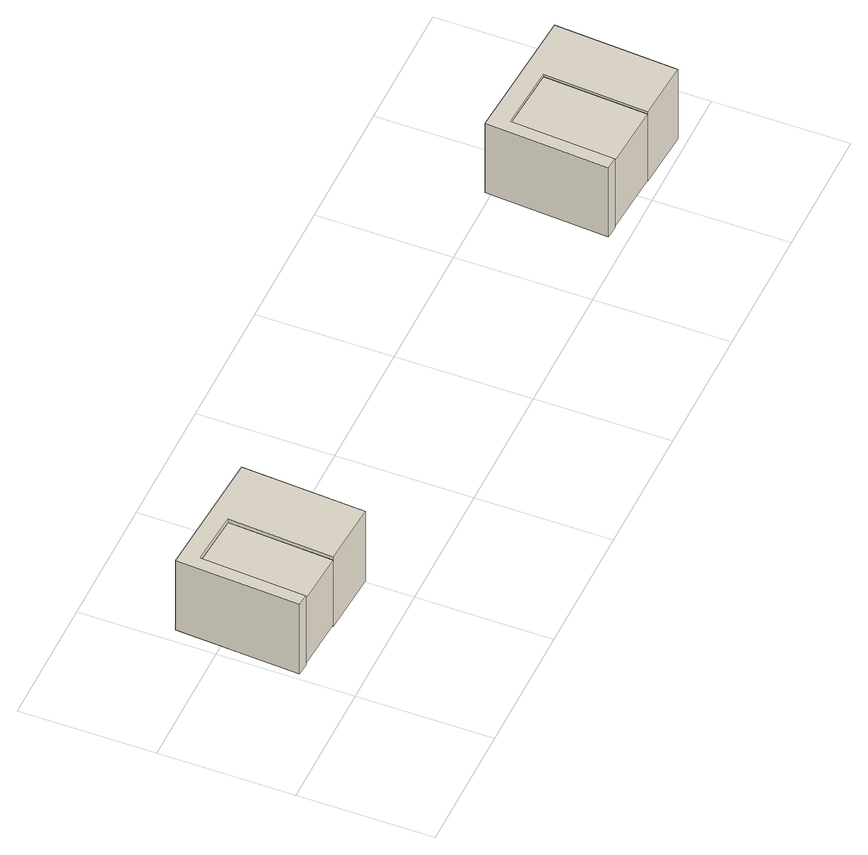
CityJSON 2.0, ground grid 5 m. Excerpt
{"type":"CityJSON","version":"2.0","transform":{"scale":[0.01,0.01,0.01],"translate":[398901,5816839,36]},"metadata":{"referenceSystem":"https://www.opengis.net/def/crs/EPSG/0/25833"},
"CityObjects":{
"building1":{"type":"Building","attributes":{"Gemeindeschluessel":"11000011","function":"51009_1610"},"address":[{"country":"Germany","locality":"Berlin"}],"children":["building1-1","building1-2"]},
"building1-1":{"type":"BuildingPart","attributes":{"BezugspunktDach":"2200","measuredHeight":3.27,"storeysAboveGround":0},"parents":["building1"],"geometry":[{"type":"MultiSurface","lod":"1","boundaries":[[[0,1,2,3,4,5,6,7]],[[8,9,10,11,12,13,14,15]],[[8,15,7,6]],[[9,8,6,5]],[[10,9,5,4]],[[11,10,4,3]],[[16,17,3,2]],[[12,11,18,19]],[[13,12,19,20,21,16,2,1]],[[22,21,1,0]],[[14,13,20,23]],[[15,14,0,7]],[[19,18,17,16]],[[16,21,20,19]],[[23,20,21,22]]]}]},
"building1-2":{"type":"BuildingPart","attributes":{"BezugspunktDach":"2200","measuredHeight":3.03,"storeysAboveGround":0},"parents":["building1"],"geometry":[{"type":"Solid","lod":"1","boundaries":[[[[17,16,21,22]],[[20,19,18,23]],[[23,18,17,22]],[[20,23,22,21]],[[19,20,21,16]],[[18,19,16,17]]]]}]},
"building2":{"type":"Building","attributes":{"Gemeindeschluessel":"11000011","function":"51009_1610"},"address":[{"country":"Germany","locality":"Berlin"}],"children":["building2-1","building2-2"]},
"building2-1":{"type":"BuildingPart","attributes":{"BezugspunktDach":"2200","measuredHeight":3.25,"storeysAboveGround":0},"parents":["building2"],"geometry":[{"type":"MultiSurface","lod":"1","boundaries":[[[24,25,26,27,28,29,30,31]],[[32,33,34,35,36,37,38,39]],[[32,39,31,30]],[[33,32,30,29]],[[34,33,29,28]],[[35,34,28,27]],[[40,41,42,27,26]],[[36,35,43,44]],[[45,40,26,25]],[[37,36,44,46]],[[47,45,25,24]],[[38,37,46,48]],[[39,38,24,31]],[[44,43,42,41,40]],[[46,44,40,45]],[[48,46,45,47]]]}]},
"building2-2":{"type":"BuildingPart","attributes":{"BezugspunktDach":"2200","measuredHeight":3.08,"storeysAboveGround":0},"parents":["building2"],"geometry":[{"type":"MultiSurface","lod":"1","boundaries":[[[41,40,45,47]],[[46,44,43,48]],[[48,43,41,47]],[[46,48,47,45]],[[44,46,49,45,40]],[[44,50,40,41,43]]]}]}
},
"vertices":[
[70,208,339],[95,598,339],[297,584,339],[272,195,339],[507,180,339],[536,637,339],[53,668,339],[24,211,339],[53,668,12],[536,637,12],[507,180,12],[272,195,12],[297,584,12],[95,598,12],[70,208,12],[24,211,12],[297,584,323],[272,195,323],[272,195,20],[297,584,20],[95,598,20],[95,598,323],[70,208,323],[70,208,20],
[2333,62,341],[2358,448,341],[2600,433,341],[2575,47,341],[2795,33,341],[2825,489,341],[2315,522,341],[2286,66,341],[2315,522,16],[2825,489,16],[2795,33,16],[2575,47,16],[2600,433,16],[2358,448,16],[2333,62,16],[2286,66,16],[2600,433,331],[2575,47,331],[2575,47,322],[2575,47,23],[2600,433,23],[2358,448,331],[2358,448,23],[2333,62,331],[2333,62,23],
[2358,448,91],[2600,433,277]
]}
